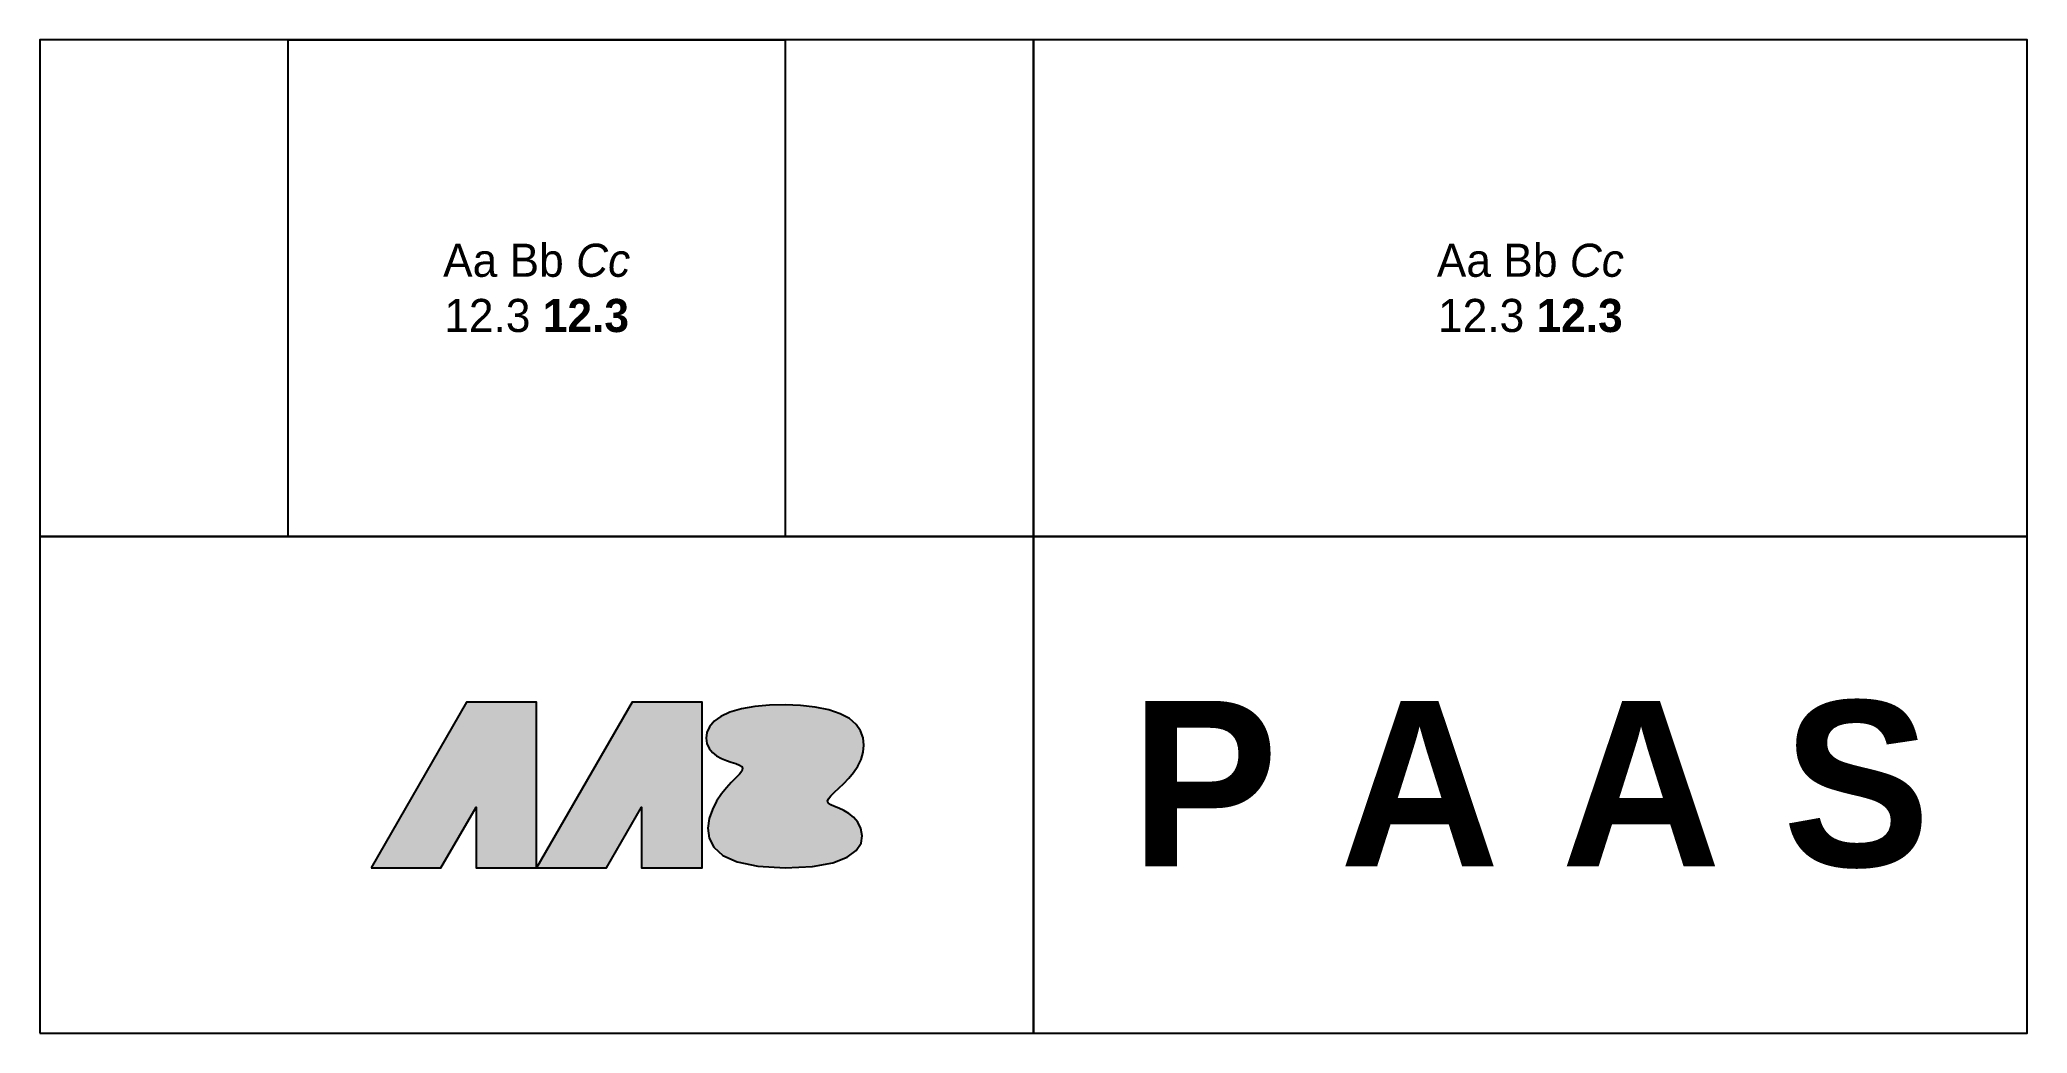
# Model space of a CAD drawing. Header units: millimetres. Extents: x -50 to 550, y -50 to 250.
import ezdxf

# ---------------------------------------------------------------- set-up
doc = ezdxf.new("R2010")
doc.units = ezdxf.units.MM
doc.styles.get("Standard").update_dxf_attribs({"font": 'arial.ttf'})

msp = doc.modelspace()

# ---------------------------------------------------------------- hatches: boundary and pattern name
h = msp.add_hatch(color=256)
h.dxf.hatch_style = 1
h.paths.add_polyline_path([(50, 0), (71.13, 0), (81.7, 18.3), (81.7, 0), (100, 0), (100, 50), (78.87, 50)])
h = msp.add_hatch(color=256)
h.dxf.hatch_style = 1
h.paths.add_polyline_path([(100, 0), (121.13, 0), (131.7, 18.3), (131.7, 0), (150, 0), (150, 50), (128.87, 50)])
h = msp.add_hatch(color=256)
h.dxf.hatch_style = 1
h.paths.add_polyline_path([(175, 0), (183.25, 0.4), (189.41, 1.5), (193.74, 3.14), (196.49, 5.15), (197.94, 7.37), (198.32, 9.65), (197.91, 11.82), (196.95, 13.73), (195.68, 15.24), (194.23, 16.4), (192.71, 17.28), (191.23, 17.95), (189.89, 18.49), (188.8, 18.97), (188.07, 19.47), (187.8, 20.06), (188.07, 20.81), (188.8, 21.71), (189.89, 22.79), (191.23, 24.02), (192.71, 25.43), (194.23, 27), (195.68, 28.73), (196.95, 30.63), (197.94, 32.68), (198.58, 34.84), (198.82, 37.04), (198.58, 39.21), (197.8, 41.31), (196.44, 43.26), (194.41, 45), (191.67, 46.48), (188.18, 47.63), (184.11, 48.47), (179.65, 48.98), (175, 49.18), (170.35, 49.07), (165.89, 48.66), (161.82, 47.95), (158.33, 46.95), (155.59, 45.67), (153.56, 44.19), (152.2, 42.55), (151.42, 40.85), (151.18, 39.15), (151.42, 37.51), (152.06, 36.02), (153.05, 34.75), (154.32, 33.74), (155.77, 32.96), (157.29, 32.35), (158.77, 31.86), (160.11, 31.43), (161.2, 31), (161.93, 30.52), (162.2, 29.94), (161.93, 29.19), (161.2, 28.26), (160.11, 27.12), (158.77, 25.76), (157.29, 24.14), (155.77, 22.26), (154.32, 20.09), (153.05, 17.61), (152.09, 14.83), (151.68, 11.89), (152.06, 8.94), (153.51, 6.16), (156.26, 3.71), (160.59, 1.76), (166.75, 0.47)])

# ---------------------------------------------------------------- linework, layer by layer
for points in [[(-50, 100), (250, 100), (250, 250), (-50, 250)], [(250, 100), (550, 100), (550, 250), (250, 250)], [(-50, -50), (250, -50), (250, 100), (-50, 100)], [(250, -50), (550, -50), (550, 100), (250, 100)]]:
    msp.add_lwpolyline(points, close=True)
for points in [[(25, 250), (175, 250), (175, 100), (25, 100), (25, 250)], [(50, 0), (71.13, 0), (81.7, 18.3), (81.7, 0), (100, 0), (100, 50), (78.87, 50), (50, 0)], [(100, 0), (121.13, 0), (131.7, 18.3), (131.7, 0), (150, 0), (150, 50), (128.87, 50), (100, 0)], [(175, 0), (183.25, 0.4), (189.41, 1.5), (193.74, 3.14), (196.49, 5.15), (197.94, 7.37), (198.32, 9.65), (197.91, 11.82), (196.95, 13.73), (195.68, 15.24), (194.23, 16.4), (192.71, 17.28), (191.23, 17.95), (189.89, 18.49), (188.8, 18.97), (188.07, 19.47), (187.8, 20.06), (188.07, 20.81), (188.8, 21.71), (189.89, 22.79), (191.23, 24.02), (192.71, 25.43), (194.23, 27), (195.68, 28.73), (196.95, 30.63), (197.94, 32.68), (198.58, 34.84), (198.82, 37.04), (198.58, 39.21), (197.8, 41.31), (196.44, 43.26), (194.41, 45), (191.67, 46.48), (188.18, 47.63), (184.11, 48.47), (179.65, 48.98), (175, 49.18), (170.35, 49.07), (165.89, 48.66), (161.82, 47.95), (158.33, 46.95), (155.59, 45.67), (153.56, 44.19), (152.2, 42.55), (151.42, 40.85), (151.18, 39.15), (151.42, 37.51), (152.06, 36.02), (153.05, 34.75), (154.32, 33.74), (155.77, 32.96), (157.29, 32.35), (158.77, 31.86), (160.11, 31.43), (161.2, 31), (161.93, 30.52), (162.2, 29.94), (161.93, 29.19), (161.2, 28.26), (160.11, 27.12), (158.77, 25.76), (157.29, 24.14), (155.77, 22.26), (154.32, 20.09), (153.05, 17.61), (152.09, 14.83), (151.68, 11.89), (152.06, 8.94), (153.51, 6.16), (156.26, 3.71), (160.59, 1.76), (166.75, 0.47), (175, 0)]]:
    msp.add_lwpolyline(points)

# ---------------------------------------------------------------- texts
at = {"attachment_point": 5}
for s, width, insert, char_height in [('\\pxqc;{\\fFL Pismo Techniczne|b0|i0|c238|p34;Aa Bb \\fFL Pismo Techniczne|b0|i1|c238|p34;Cc\\P\\fFL Pismo Techniczne|b0|i0|c238|p34;12.3 \\fFL Pismo Techniczne|b1|i0|c238|p34;12.3}', 63.0758, (100, 175), 10), ('\\pxqc;{\\fBoyrun|b0|i0|c0|p2;Aa Bb \\fBoyrun|b0|i1|c0|p2;Cc\\P\\fBoyrun|b0|i0|c0|p2;12.3 \\fBoyrun|b1|i0|c0|p2;12.3}', 63.0758, (400, 175), 10), ('{\\fFL Pismo Techniczne|b1|i0|c238|p34;P A A S}', 296.2238, (400, 25), 50)]:
    msp.add_mtext_dynamic_manual_height_columns(s, width=width, gutter_width=12.5, heights=[0], dxfattribs=dict(at, insert=insert, char_height=char_height))

doc.saveas('drawing.dxf')
